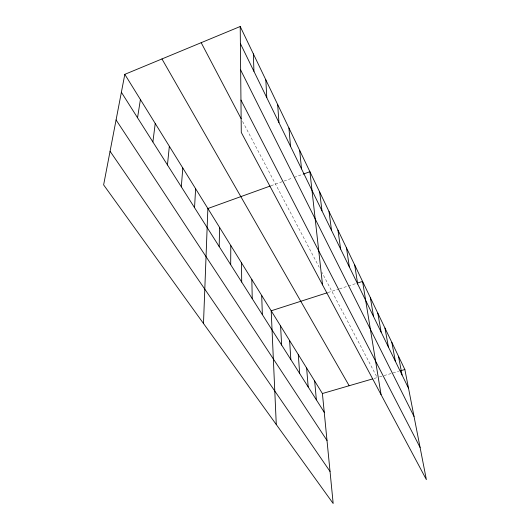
<?xml version="1.0" encoding="UTF-8"?>
<svg xmlns="http://www.w3.org/2000/svg" width="530" height="530" viewBox="0 0 530 530"><rect width="100%" height="100%" fill="white"/><g stroke="black" fill="none" stroke-linecap="round" stroke-linejoin="round"><path stroke-width="0.4" stroke-dasharray="2.65 1.99" d="M270.962 185.758L292.62 177.948M294.123 177.404L302.392 174.423M327.944 292.547L338.723 289.082M339.485 288.837L356.392 283.398M374.061 378.486L377.194 377.579L321.895 272.367M379.487 376.909L383.316 375.796M384.078 375.571L398.686 371.325M242.601 121.496L319.226 267.286"/><path stroke-width="0.79" d="M230.689 264.695L230.795 245.549M219.188 246.549L219.586 227.443M203.487 323.492L207.873 208.522L270.207 186.03M194.543 207.674L195.623 188.726M181.326 186.825L182.797 168.003M167.453 164.943L169.348 146.287M152.879 141.947L155.237 123.49M137.542 117.753L140.41 99.541M124.815 74.346L103.628 184.884L333.171 503.5L322.406 393.525L124.815 74.346L240.216 26.5L404.86 369.523L426.372 479.617L241.282 132.44L240.216 26.5M303.147 174.151L309.911 171.707L322.538 284.862M327.162 292.798L271.194 310.799L276.282 424.53M357.167 283.152L362.566 281.41L381.057 394.618M322.406 393.525L372.497 378.943M400.229 370.874L404.86 369.523M110.074 151.275L330.031 471.442M116.077 119.932L327.003 440.483M121.377 92.266L324.241 412.26M161.955 58.949L349.164 385.734M201.181 42.685L241.097 118.634M240.958 100.064L420.085 447.446M240.653 70L414.029 416.447M240.388 43.566L408.517 388.238M398.481 356.233L402.065 375.015M391.856 342.433L395.367 361.275M384.966 328.077L388.391 346.978M377.804 313.151L381.13 332.091M370.344 297.608L373.564 316.576M354.702 265.033L357.677 284.014M346.507 247.954L349.336 266.915M337.954 230.133L340.624 249.054M329.024 211.523L331.515 230.384M319.683 192.065L321.982 210.841M299.675 150.381L301.517 168.884M314.661 381.01L316.364 399.839M288.943 128.022L290.519 146.333M306.625 368.025L308.188 386.933M298.277 354.543L299.682 373.524M277.674 104.536L278.952 122.622M289.605 340.538L290.844 359.578M280.582 325.963L281.635 345.057M265.828 79.858L266.776 97.659M261.707 295.475L262.35 314.635M253.36 53.881L253.936 71.345M251.829 279.515L252.247 298.695M241.534 262.887L241.7 282.059"/></g></svg>
